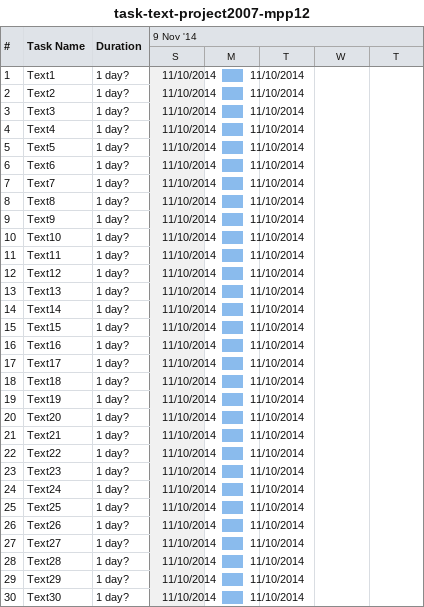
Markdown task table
task-text-project2007-mpp12

| ID | Task | Duration | Start | Finish |
|---|---|---|---|---|
| 1 | Text1 | 1d? | 2014-11-10 | 2014-11-10 |
| 2 | Text2 | 1d? | 2014-11-10 | 2014-11-10 |
| 3 | Text3 | 1d? | 2014-11-10 | 2014-11-10 |
| 4 | Text4 | 1d? | 2014-11-10 | 2014-11-10 |
| 5 | Text5 | 1d? | 2014-11-10 | 2014-11-10 |
| 6 | Text6 | 1d? | 2014-11-10 | 2014-11-10 |
| 7 | Text7 | 1d? | 2014-11-10 | 2014-11-10 |
| 8 | Text8 | 1d? | 2014-11-10 | 2014-11-10 |
| 9 | Text9 | 1d? | 2014-11-10 | 2014-11-10 |
| 10 | Text10 | 1d? | 2014-11-10 | 2014-11-10 |
| 11 | Text11 | 1d? | 2014-11-10 | 2014-11-10 |
| 12 | Text12 | 1d? | 2014-11-10 | 2014-11-10 |
| 13 | Text13 | 1d? | 2014-11-10 | 2014-11-10 |
| 14 | Text14 | 1d? | 2014-11-10 | 2014-11-10 |
| 15 | Text15 | 1d? | 2014-11-10 | 2014-11-10 |
| 16 | Text16 | 1d? | 2014-11-10 | 2014-11-10 |
| 17 | Text17 | 1d? | 2014-11-10 | 2014-11-10 |
| 18 | Text18 | 1d? | 2014-11-10 | 2014-11-10 |
| 19 | Text19 | 1d? | 2014-11-10 | 2014-11-10 |
| 20 | Text20 | 1d? | 2014-11-10 | 2014-11-10 |
| 21 | Text21 | 1d? | 2014-11-10 | 2014-11-10 |
| 22 | Text22 | 1d? | 2014-11-10 | 2014-11-10 |
| 23 | Text23 | 1d? | 2014-11-10 | 2014-11-10 |
| 24 | Text24 | 1d? | 2014-11-10 | 2014-11-10 |
| 25 | Text25 | 1d? | 2014-11-10 | 2014-11-10 |
| 26 | Text26 | 1d? | 2014-11-10 | 2014-11-10 |
| 27 | Text27 | 1d? | 2014-11-10 | 2014-11-10 |
| 28 | Text28 | 1d? | 2014-11-10 | 2014-11-10 |
| 29 | Text29 | 1d? | 2014-11-10 | 2014-11-10 |
| 30 | Text30 | 1d? | 2014-11-10 | 2014-11-10 |
